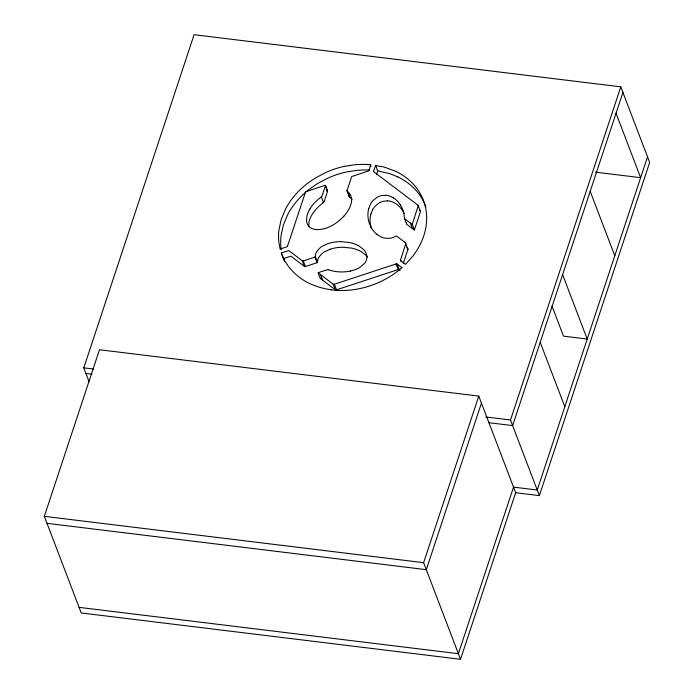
<?xml version="1.0" encoding="UTF-8"?>
<svg xmlns="http://www.w3.org/2000/svg" width="694" height="694" viewBox="0 0 694 694"><rect width="100%" height="100%" fill="white"/><g stroke="black" fill="none" stroke-linecap="round" stroke-linejoin="round"><path stroke-width="1.04" d="M340.624 241.651A33.112 26.65 -20.9 0 0 327.932 243.629L322.51 246.136A17.177 13.828 -20.9 0 0 319.344 248.487L316.941 251.297A11.824 9.516 -20.9 0 0 315.484 254.924L315.059 257.049L303.061 261.022A0.911 0.737 -20.9 0 1 302.445 260.918M304.579 266.522A0.911 0.737 -20.9 0 0 305.204 266.626L317.245 262.627L317.626 260.519A11.824 9.516 -20.9 0 1 319.075 256.901L321.487 254.091A17.177 13.828 -20.9 0 1 324.645 251.731L330.084 249.267M373.632 171.288L375.454 165.788A3.93 3.166 -20.9 0 1 375.541 165.554L383.886 166.942L395.71 171.305A75.846 61.046 -20.9 0 1 422.16 197.382A77.138 62.087 -20.9 0 1 425.977 209.935A74.865 60.257 -20.9 0 1 425.249 230.503A76.514 61.584 -20.9 0 1 417.632 249.181L413.19 255.765L405.496 264.371L400.395 260.302L405.886 243.377A1.353 1.093 -20.9 0 0 405.747 242.935L396.43 235.986L393.446 237.296A12.041 9.69 -20.9 0 1 389.429 238.311L385.361 238.198A18.296 14.721 -20.9 0 1 380.702 236.749L376.877 234.32M325.547 185.359L327.603 191.249M287.724 245.598L287.689 245.719A4.589 3.696 -20.9 0 1 287.481 246.283A1.093 0.885 -20.9 0 1 286.995 246.804L280.211 249.033M368.852 208.33L370.396 204.383A19.389 15.606 -20.9 0 1 372.921 200.679L377.319 197.113A12.076 9.716 -20.9 0 1 381.648 195.552L385.413 195.3M370.995 213.934L372.539 209.987M414.465 229.723L420.512 211.497L419.488 210.282M403.257 263.547L408.029 248.981A1.353 1.093 -20.9 0 0 407.881 248.53L406.901 247.697M344.181 166.404L354.972 164.721A138.47 111.456 -20.9 0 1 364.367 164.348L370.717 164.756L368.887 170.568A0.98 0.789 -20.9 0 1 368.393 171.01L351.979 176.467A0.894 0.72 -20.9 0 0 351.606 176.788L346.948 190.937A0.989 0.789 -20.9 0 0 347.069 191.292L348.414 192.307A12.24 9.855 -20.9 0 1 350.496 194.814L351.572 198.415A20.213 16.266 -20.9 0 1 351.251 203.09L350.305 206.153A33.442 26.919 -20.9 0 1 349.62 207.758A34.57 27.821 -20.9 0 1 344.016 216.008M349.472 195.17L349.091 196.454A0.989 0.789 -20.9 0 0 349.212 196.896L350.548 197.911A12.24 9.855 -20.9 0 1 352.066 199.516M89.005 381.509L83.792 367.855L194.094 34.7L620.792 86.837L649.671 162.457L539.377 495.611L515.668 492.714L478.773 396.092L99.476 349.75L44.329 516.327L81.224 612.958L460.521 659.3L515.668 492.714M287.819 245.277L305.499 192.03A1.145 0.92 -20.9 0 1 305.907 191.665L325.174 185.272M412.331 224.119L418.291 205.441L373.901 171.843A0.911 0.729 -20.9 0 1 373.598 171.288M460.521 659.3L423.618 562.678L478.773 396.092M481.445 403.093L426.298 569.679L47.001 523.337M539.377 495.611L510.498 419.991L620.792 86.837M622.934 92.441L512.64 425.596L488.932 422.698M647.537 156.853L537.234 490.016L513.525 487.119L458.378 653.696L79.09 607.354M376.599 174.385L377.588 171.383A3.93 3.166 -20.9 0 1 377.675 171.158L375.662 165.267M414.439 229.801L412.253 224.318M322.632 203.142L323.499 202.492A1.744 1.405 -20.9 0 0 324.141 201.694L327.559 191.388L325.425 185.784L321.999 196.09A1.744 1.405 -20.9 0 1 321.357 196.888L320.498 197.538A39.992 32.193 -20.9 0 0 309.932 208.894M314.894 257.11L317.097 262.696M318.373 272.629L327.091 269.81A1.579 1.275 -20.9 0 1 328.132 269.819M320.507 278.233L321.678 277.843M400.143 270.287L399.085 269.515A0.998 0.807 -20.9 0 0 398.503 269.446L336.078 289.988A1.058 0.85 -20.9 0 1 335.48 289.875L320.203 278.337L318.06 272.733L333.337 284.28A1.058 0.85 -20.9 0 0 333.944 284.384L396.369 263.841A0.998 0.807 -20.9 0 1 396.951 263.911L401.965 267.719M281.304 252.98L288.548 250.638A1.171 0.946 -20.9 0 1 289.077 250.82A16.404 13.203 -20.9 0 1 289.485 251.098L302.272 260.805L304.414 266.409L291.619 256.702A16.404 13.203 -20.9 0 0 291.22 256.416A1.171 0.946 -20.9 0 0 290.691 256.242L283.447 258.576L281.304 252.98A73.677 59.302 -20.9 0 0 288.773 266.826L293.406 272.135L298.663 276.793A73.017 58.764 -20.9 0 0 311.042 284.167L315.735 286.041A78.413 63.111 -20.9 0 0 325.972 288.869L331.298 289.754M326.414 191.171L327.308 190.876M350.453 271.007L353.732 270.139A22.598 18.191 -20.9 0 0 360.516 266.973L364.515 263.425A12.405 9.985 -20.9 0 0 366.137 260.727A13.125 10.566 -20.9 0 0 366.562 259.53M340.624 241.625L349.238 242.475A35.698 28.74 -20.9 0 1 358.087 245.503A35.03 28.194 -20.9 0 1 359.292 246.188L363.5 249.432A20.525 16.517 -20.9 0 1 365.79 252.564L366.718 255.045A12.518 10.072 -20.9 0 1 366.571 259.53M387.547 200.896L383.791 201.156A12.076 9.716 -20.9 0 0 379.462 202.717L375.064 206.283A19.389 15.606 -20.9 0 0 372.539 209.987M369.477 170.03L366.51 169.943A138.47 111.456 -20.9 0 0 357.115 170.316L346.323 171.999A73.876 59.458 -20.9 0 0 327.577 178.263L316.733 184.066L308.908 189.557A79.888 64.299 -20.9 0 0 305.256 192.594A74.969 60.343 -20.9 0 0 287.524 214.949L283.317 225.142L281.053 235.648A75.099 60.447 -20.9 0 0 281.148 248.92L281.261 249.623M595.495 172.164L640.64 177.681L616.038 113.261M83.792 367.855L93.464 369.043M485.774 416.973L510.498 419.991M85.935 373.459L92.12 374.213M44.329 516.327L423.618 562.678M377.805 170.871L390.063 173.752L397.853 176.909M412.193 224.466L404.715 218.801A1.327 1.067 -20.9 0 1 404.394 218.142A40.304 32.444 -20.9 0 0 400.334 204.851M414.335 230.07L406.849 224.396A1.327 1.067 -20.9 0 1 406.528 223.746L404.385 218.142M590.186 191.344L614.789 255.765M562.617 274.633L587.211 339.054L563.511 336.156L551.973 305.959M540.21 342.307L564.812 406.719M418.057 205.216L420.495 211.566M410.397 223.147L412.54 228.742M405.279 242.475L407.925 249.562M370.301 164.608L371.012 166.482M400.455 259.946L401.167 261.812M397.211 264.076L399.345 269.68M396.014 263.928L398.148 269.532M347.052 190.39L349.186 195.994M347.442 191.613L349.585 197.217M321.365 196.896L323.499 202.492M334.378 284.28L336.521 289.884M333.129 284.141L335.263 289.745M315.336 256.589L317.479 262.193M320.524 274.572L322.658 280.176M303.304 260.953L305.447 266.557M280.116 248.868L279.014 243.325A75.099 60.447 -20.9 0 1 278.919 230.044L281.174 219.538L285.39 209.345A74.969 60.343 -20.9 0 1 303.122 186.998A79.888 64.299 -20.9 0 1 306.765 183.953L314.59 178.462L325.434 172.659A73.876 59.458 -20.9 0 1 344.181 166.395M308.691 226.738L309.021 221.854A28.411 22.867 -20.9 0 1 309.42 220.345A28.706 23.102 -20.9 0 1 312.135 214.515A39.992 32.193 -20.9 0 1 322.649 203.16M376.877 234.329A33.564 27.014 -20.9 0 1 371.533 228.109L369.234 222.991A44.858 36.105 -20.9 0 1 368.54 220.458A35.281 28.402 -20.9 0 1 368.774 208.33M385.448 195.188A18.478 14.878 -20.9 0 1 393.246 197.894M393.342 197.799A31.039 24.984 -20.9 0 1 400.282 204.877M406.484 222.843A40.304 32.444 -20.9 0 1 406.528 223.746M402.477 210.447A40.304 32.444 -20.9 0 1 404.16 213.552M371.377 228.595A44.858 36.105 -20.9 0 1 370.683 226.062M370.717 226.053A35.281 28.402 -20.9 0 1 370.908 213.925M387.582 200.792A18.478 14.878 -20.9 0 1 395.389 203.498M395.476 203.403A31.039 24.984 -20.9 0 1 402.425 210.482M397.844 176.918A75.846 61.046 -20.9 0 1 424.294 202.986M424.633 203.793A77.138 62.087 -20.9 0 1 425.925 207.055M401.913 267.676A75.733 60.959 -20.9 0 1 331.272 289.84M284.488 261.36A73.677 59.302 -20.9 0 1 283.438 258.584M350.461 271.094A38.916 31.325 -20.9 0 1 328.219 269.68M330.075 249.233A33.112 26.65 -20.9 0 1 342.758 247.255L351.372 248.07A35.698 28.74 -20.9 0 1 360.229 251.107A35.03 28.194 -20.9 0 1 361.427 251.792L365.643 255.028A20.525 16.517 -20.9 0 1 367.256 257.04M344.024 216.016A39.87 32.089 -20.9 0 1 335.228 223.624A32.722 26.337 -20.9 0 1 324.566 228.699M324.54 228.612A27.812 22.39 -20.9 0 1 323.257 228.951L318.173 229.653A15.407 12.405 -20.9 0 1 313.757 229.159L311.398 228.274A11.651 9.378 -20.9 0 1 308.7 226.183L307.459 224.275A15.442 12.431 -20.9 0 1 306.548 221.134L306.887 216.25A28.411 22.867 -20.9 0 1 307.286 214.741A28.706 23.102 -20.9 0 1 309.992 208.92"/></g></svg>
